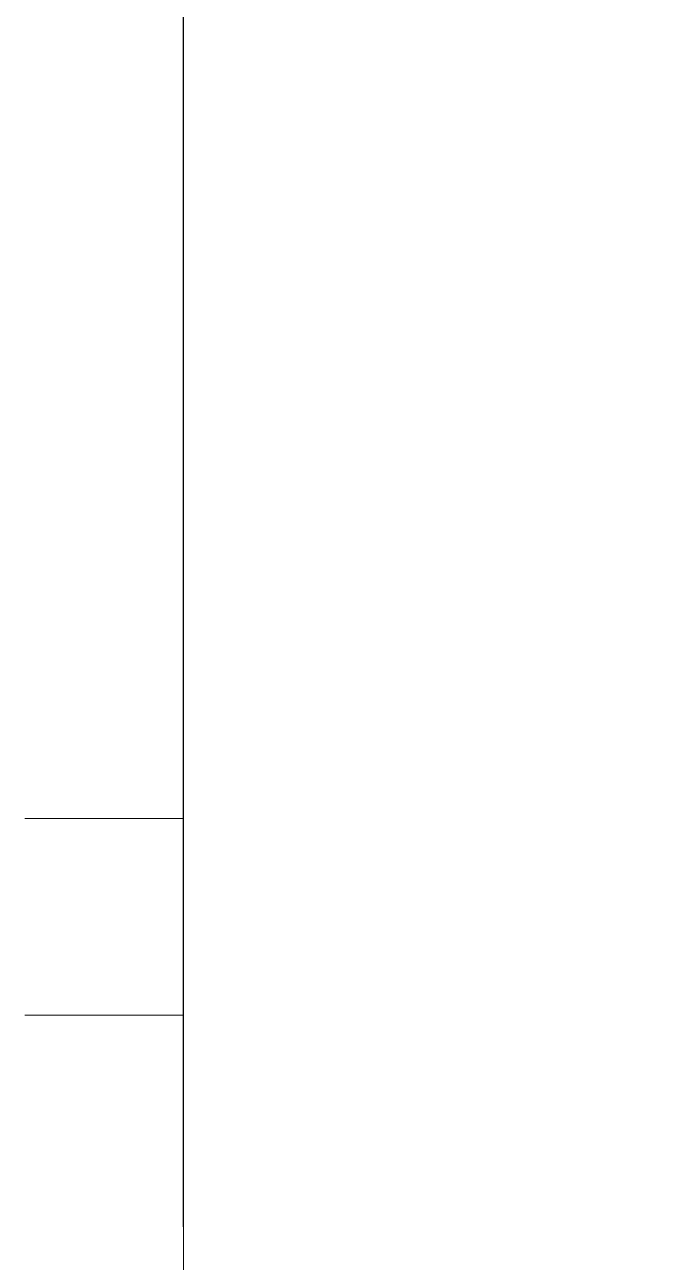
# Model space of a CAD drawing. Header units: millimetres. Extents: x 1359 to 3577, y 1336 to 3557.
# Drawn here: x 2536.07 to 2558.42, y 2979.45 to 3022.28 of the extents above; entities that cross this region are included whole.
import ezdxf

# ---------------------------------------------------------------- set-up
doc = ezdxf.new("R2010")
doc.units = ezdxf.units.MM
doc.set_wipeout_variables(frame=1)
doc.layers.add('002-PI-Kabelska kanalica', color=150, linetype='Continuous')

msp = doc.modelspace()

# ---------------------------------------------------------------- linework, layer by layer
at = {"layer": '002-PI-Kabelska kanalica', "color": 0, "linetype": 'ByBlock', "lineweight": 0}
for p, q in [((2541.571, 2994.806), (2536.07, 2994.806)), ((2536.07, 2988.006), (2541.571, 2988.006))]:
    msp.add_line(p, q, dxfattribs=at)

# ---------------------------------------------------------------- next in the draw order: wipeouts: each hides what was drawn before it
msp.add_wipeout([(2541.571, 3053.556), (2576.371, 3053.556), (2576.371, 2906.55), (2541.571, 2906.55)])

# ---------------------------------------------------------------- next in the draw order: linework, layer by layer
msp.add_line((2541.571, 2980.678), (2541.571, 3096.864))
at = {"color": 0, "linetype": 'ByBlock', "lineweight": 0, "ltscale": 0.25}
msp.add_lwpolyline([(2541.571, 3053.556), (2576.371, 3053.556), (2576.371, 2906.55), (2541.571, 2906.55), (2541.571, 3053.556)], dxfattribs=at)

doc.saveas('drawing.dxf')
